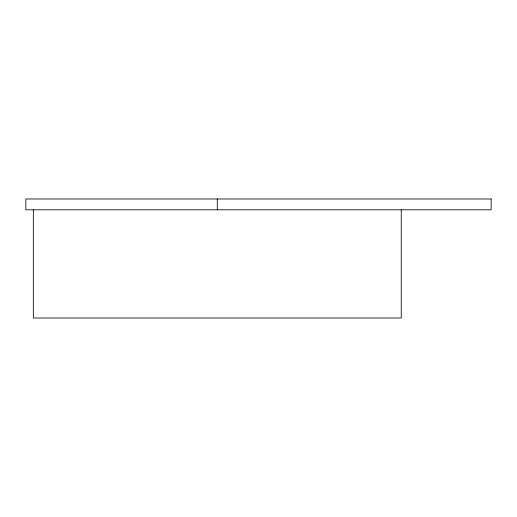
<?xml version="1.0" encoding="UTF-8"?>
<svg xmlns="http://www.w3.org/2000/svg" width="517" height="517" viewBox="0 0 517 517"><rect width="100%" height="100%" fill="white"/><g stroke="black" fill="none" stroke-linecap="round" stroke-linejoin="round"><path stroke-width="0.78" d="M401.25 209.805L401.25 318.013L33.34 318.013L33.34 209.805M217.295 198.987L217.295 209.805M491.15 198.987L25.85 198.987L25.85 209.805L491.15 209.805L491.15 198.987"/></g></svg>
